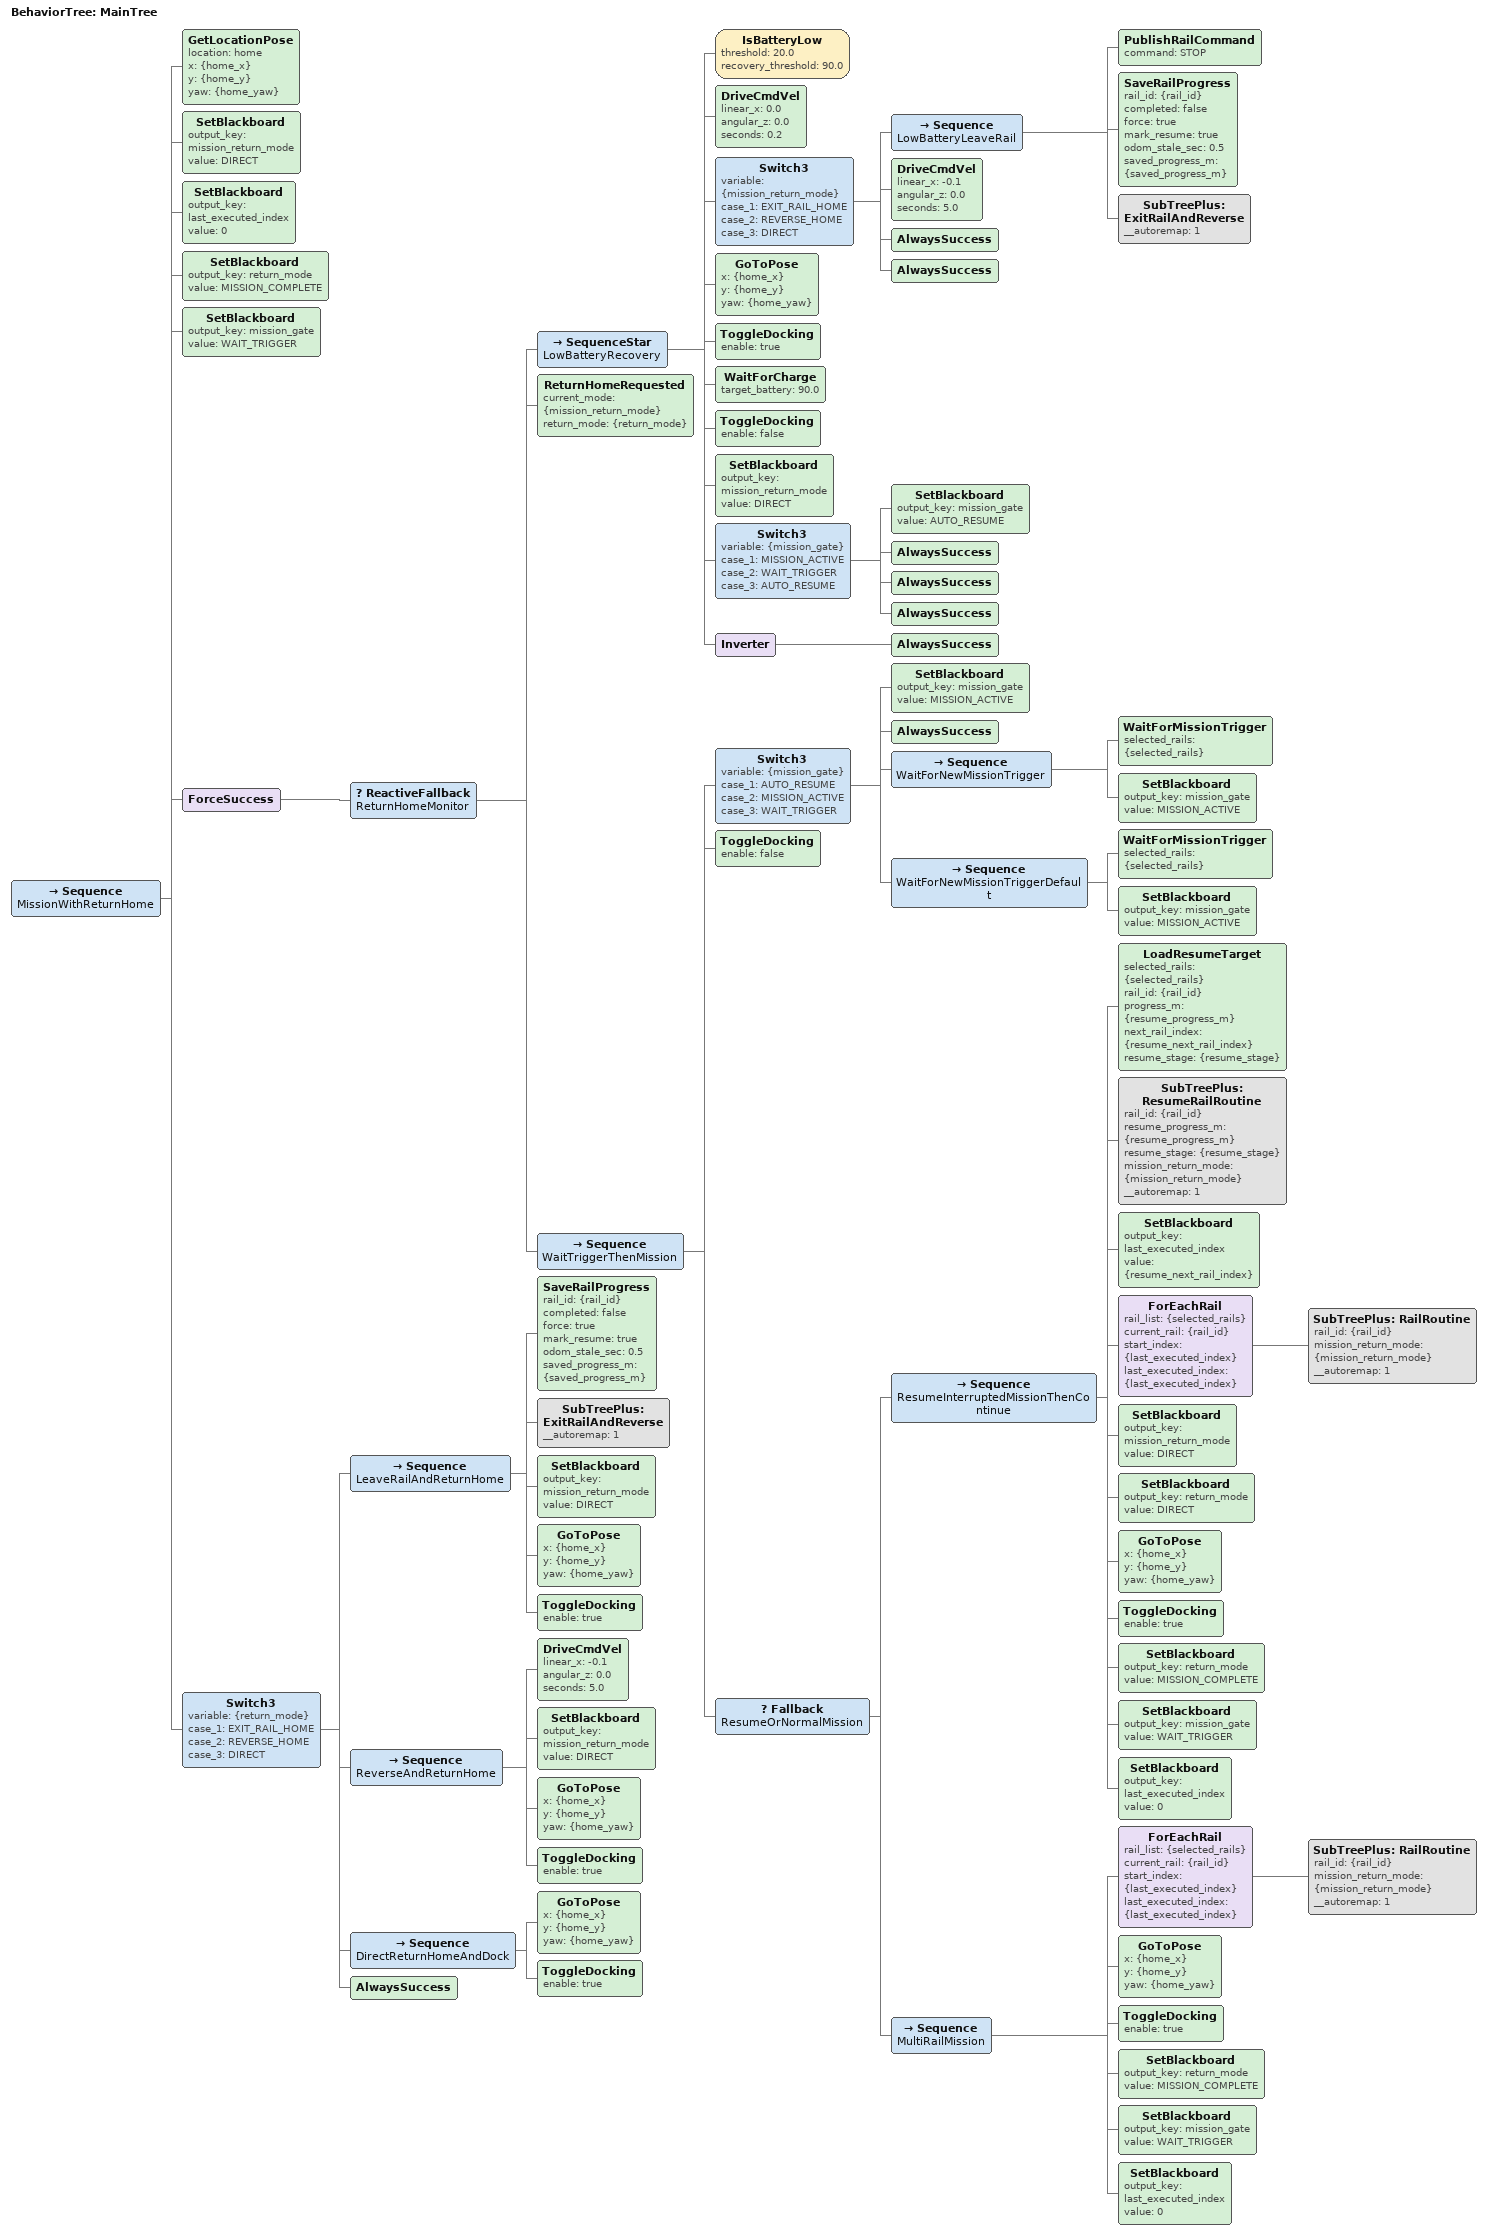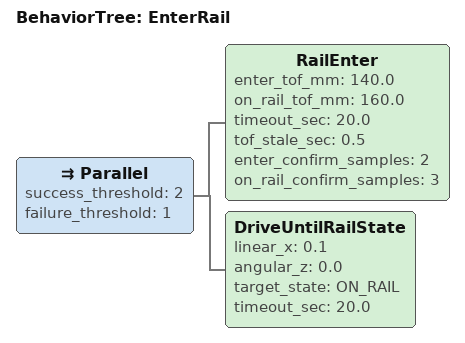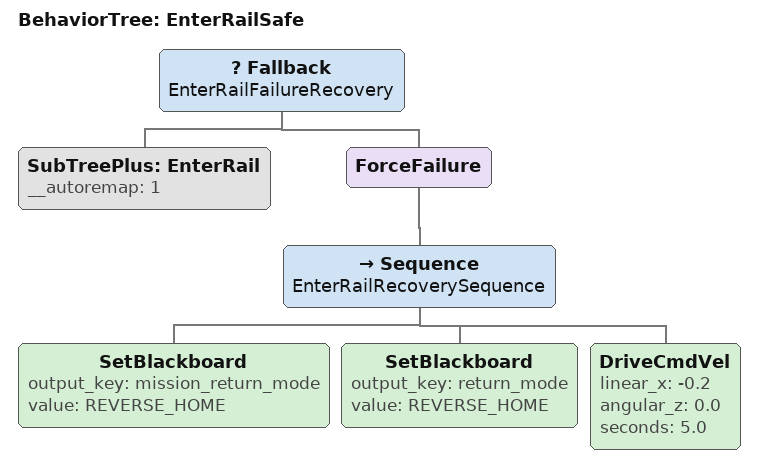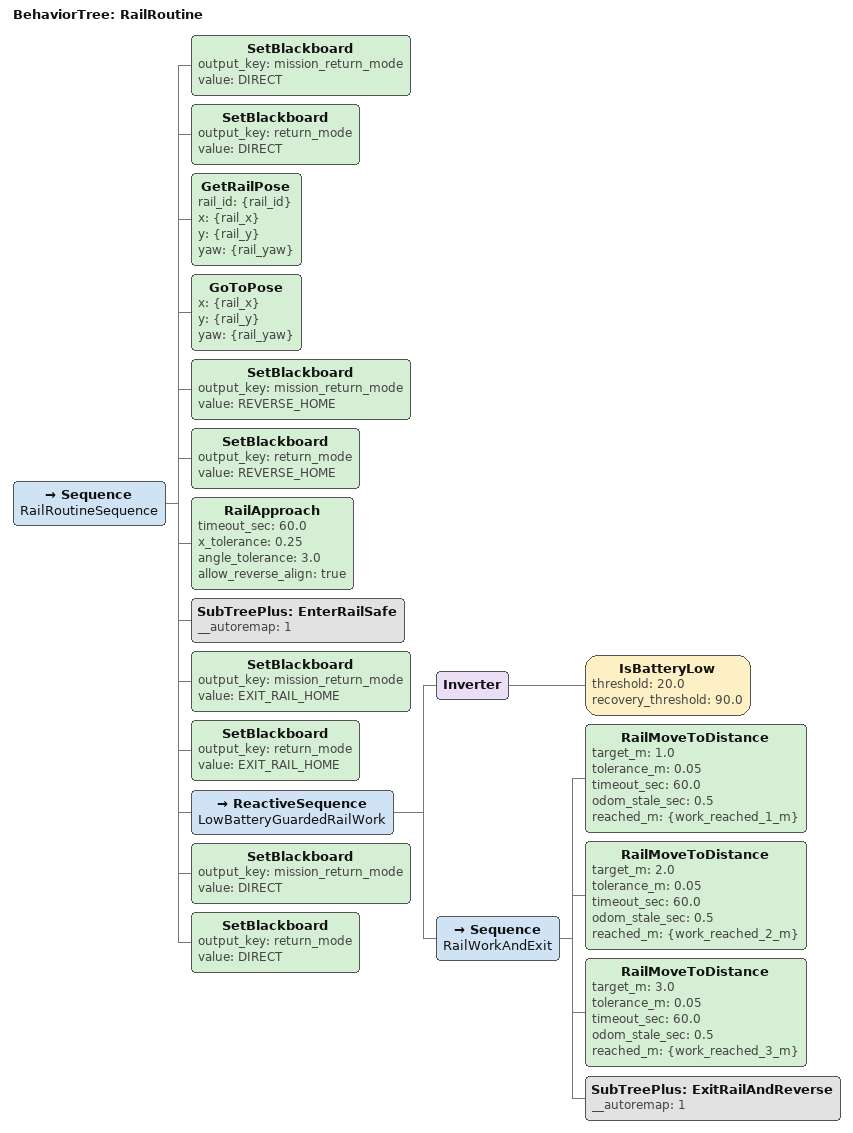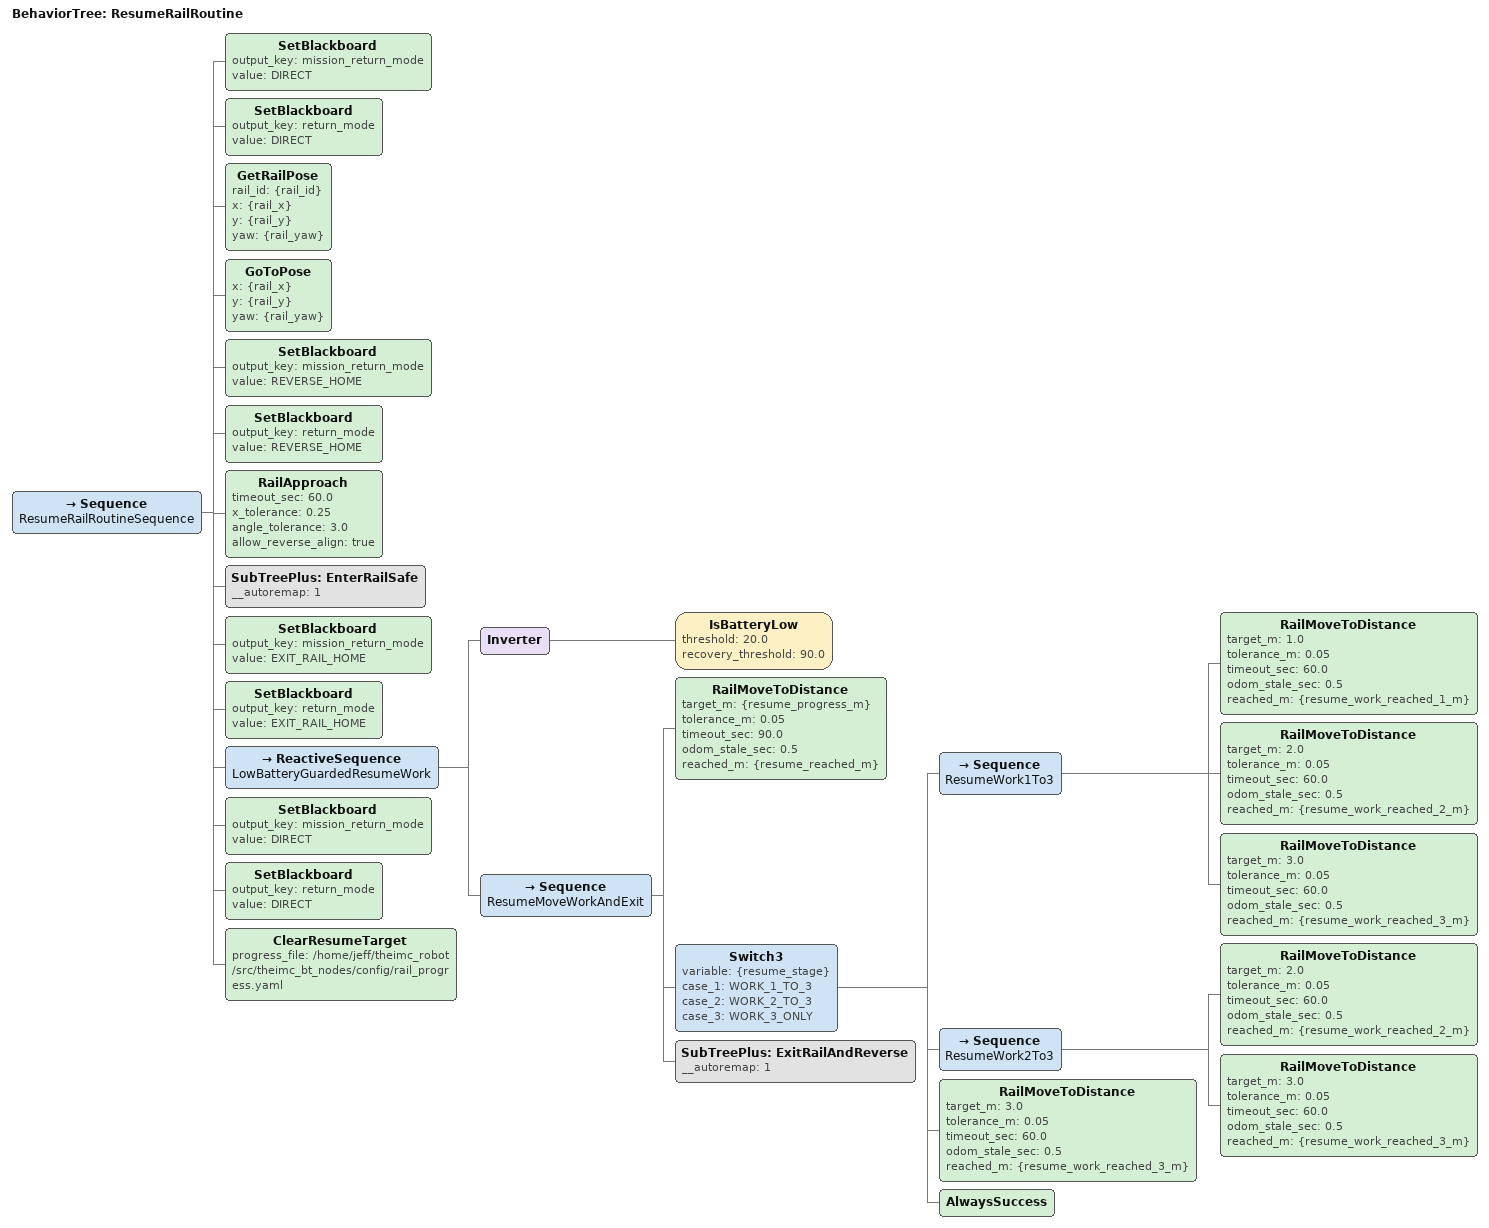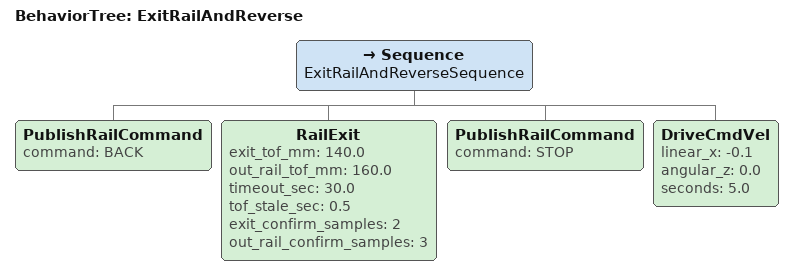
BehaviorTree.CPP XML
<root main_tree_to_execute="MainTree">

  <!-- MAIN                                                      -->
  <BehaviorTree ID="MainTree">
    <Sequence name="MissionWithReturnHome">

      <GetLocationPose
        location="home"
        x="{home_x}"
        y="{home_y}"
        yaw="{home_yaw}"/>

      <SetBlackboard output_key="mission_return_mode" value="DIRECT"/>
      <SetBlackboard output_key="last_executed_index" value="0"/>
      <SetBlackboard output_key="return_mode" value="MISSION_COMPLETE"/>
      <!-- Mission start/auto-resume gate -->
      <SetBlackboard output_key="mission_gate" value="WAIT_TRIGGER"/>

      <!--
        IMPORTANT:
        WaitForMissionTrigger is intentionally NOT placed here.
        /return_home must be monitored even before a mission starts.
      -->

      <ForceSuccess>
        <ReactiveFallback name="ReturnHomeMonitor">

          <!-- Priority 1: LOW BATTERY                           -->
          <SequenceStar name="LowBatteryRecovery">

            <!--
              SequenceStar(메모리 시퀀스)가 중요하다.
              저전력 복구가 시작된 뒤에는 충전 90%가 될 때까지
              IsBatteryLow를 매 tick 다시 검사하지 않고 현재 복구 단계부터 계속한다.
            -->
            <IsBatteryLow
              threshold="20.0"
              recovery_threshold="90.0"/>

            <DriveCmdVel
              linear_x="0.0"
              angular_z="0.0"
              seconds="0.2"/>

            <Switch3
              variable="{mission_return_mode}"
              case_1="EXIT_RAIL_HOME"
              case_2="REVERSE_HOME"
              case_3="DIRECT">

              <!-- 레일 위: 정확한 m 저장 -> 안전 탈출 -->
              <Sequence name="LowBatteryLeaveRail">

                <!-- halt 완료 후 STOP 상태를 다시 확정 -->
                <PublishRailCommand command="STOP"/>

                <SaveRailProgress
                  rail_id="{rail_id}"
                  completed="false"
                  force="true"
                  mark_resume="true"
                  odom_stale_sec="0.5"
                  saved_progress_m="{saved_progress_m}"/>

                <SubTreePlus
                  ID="ExitRailAndReverse"
                  __autoremap="1"/>

              </Sequence>

              <!-- RailApproach 등의 도중이면 차체만 뒤로 빠짐 -->
              <DriveCmdVel
                linear_x="-0.1"
                angular_z="0.0"
                seconds="5.0"/>

              <AlwaysSuccess/>
              <AlwaysSuccess/>

            </Switch3>

            <GoToPose
              x="{home_x}"
              y="{home_y}"
              yaw="{home_yaw}"/>

            <ToggleDocking enable="true"/>

            <WaitForCharge target_battery="90.0"/>

            <!-- 충전 완료 후 출발 전에 도킹 제어를 반드시 해제 -->
            <ToggleDocking enable="false"/>

            <SetBlackboard
              output_key="mission_return_mode"
              value="DIRECT"/>

            <!--
              저전력이 '실제 미션 중' 발생했다면 다음 mission branch에서
              WaitForMissionTrigger를 한 번 우회한다.
              미션 시작 전 충전이었다면 WAIT_TRIGGER를 그대로 유지한다.
            -->
            <Switch3
              variable="{mission_gate}"
              case_1="MISSION_ACTIVE"
              case_2="WAIT_TRIGGER"
              case_3="AUTO_RESUME">

              <SetBlackboard
                output_key="mission_gate"
                value="AUTO_RESUME"/>

              <AlwaysSuccess/>
              <AlwaysSuccess/>
              <AlwaysSuccess/>

            </Switch3>

            <!--
              ReactiveFallback의 다음 분기로 내려가게 한다.
              AUTO_RESUME 상태이면 아래 WaitTriggerThenMission에서
              외부 GUI trigger 없이 즉시 미션을 재개한다.
            -->
            <Inverter>
              <AlwaysSuccess/>
            </Inverter>

          </SequenceStar>

          <!-- Priority 2: MANUAL RETURN HOME                    -->
          <ReturnHomeRequested
            current_mode="{mission_return_mode}"
            return_mode="{return_mode}"/>

          <!-- Priority 3: WAIT TRIGGER -> RESUME / NORMAL MISSION -->
          <!-- /return_home remains reactive while waiting here.   -->
          <Sequence name="WaitTriggerThenMission">

            <!--
              정상 시작은 GUI trigger를 기다린다.
              충전 완료 AUTO_RESUME에서는 기존 selected_rails를 유지한 채
              trigger를 기다리지 않고 바로 미션으로 복귀한다.
            -->
            <Switch3
              variable="{mission_gate}"
              case_1="AUTO_RESUME"
              case_2="MISSION_ACTIVE"
              case_3="WAIT_TRIGGER">

              <!-- 충전 완료 자동 재개 -->
              <SetBlackboard
                output_key="mission_gate"
                value="MISSION_ACTIVE"/>

              <!-- 이미 활성 미션: gate 통과 -->
              <AlwaysSuccess/>

              <!-- 최초 정상 미션 시작 -->
              <Sequence name="WaitForNewMissionTrigger">
                <WaitForMissionTrigger selected_rails="{selected_rails}"/>
                <SetBlackboard
                  output_key="mission_gate"
                  value="MISSION_ACTIVE"/>
              </Sequence>

              <!-- 예상치 못한 값은 안전하게 새 trigger를 기다림 -->
              <Sequence name="WaitForNewMissionTriggerDefault">
                <WaitForMissionTrigger selected_rails="{selected_rails}"/>
                <SetBlackboard
                  output_key="mission_gate"
                  value="MISSION_ACTIVE"/>
              </Sequence>

            </Switch3>

            <!-- HOME에서 켜진 ArUco docking을 새 미션 시작 전에 반드시 해제 -->
            <ToggleDocking enable="false"/>
            <Fallback name="ResumeOrNormalMission">

              <!-- RESUME: interrupted rail -> HOME -->
              <Sequence name="ResumeInterruptedMissionThenContinue">

                <LoadResumeTarget
                  selected_rails="{selected_rails}"
                  rail_id="{rail_id}"
                  progress_m="{resume_progress_m}"
                  next_rail_index="{resume_next_rail_index}"
                  resume_stage="{resume_stage}"/>

                <!--
                  1) 중단됐던 Rail의 저장 위치로 복귀
                  2) 남은 작업 수행
                  3) RailExit + 차체 후진
                  4) Resume pending clear
                -->
                <SubTreePlus
                  ID="ResumeRailRoutine"
                  rail_id="{rail_id}"
                  resume_progress_m="{resume_progress_m}"
                  resume_stage="{resume_stage}"
                  mission_return_mode="{mission_return_mode}"
                  __autoremap="1"/>

                <SetBlackboard
                  output_key="last_executed_index"
                  value="{resume_next_rail_index}"/>

                <ForEachRail
                  rail_list="{selected_rails}"
                  current_rail="{rail_id}"
                  start_index="{last_executed_index}"
                  last_executed_index="{last_executed_index}">

                  <SubTreePlus
                    ID="RailRoutine"
                    rail_id="{rail_id}"
                    mission_return_mode="{mission_return_mode}"
                    __autoremap="1"/>

                </ForEachRail>

                <!--
                  위 ForEachRail이 SUCCESS가 되는 경우:
                  - 남은 Rail을 모두 수행했거나
                  - 애초에 다음 Rail이 하나도 없는 경우
                  둘 다 여기서 HOME으로 이동.
                -->
                <SetBlackboard
                  output_key="mission_return_mode"
                  value="DIRECT"/>

                <SetBlackboard
                  output_key="return_mode"
                  value="DIRECT"/>

                <GoToPose
                  x="{home_x}"
                  y="{home_y}"
                  yaw="{home_yaw}"/>

                <ToggleDocking enable="true"/>

                <SetBlackboard
                  output_key="return_mode"
                  value="MISSION_COMPLETE"/>

                <SetBlackboard
                  output_key="mission_gate"
                  value="WAIT_TRIGGER"/>

                <SetBlackboard
                  output_key="last_executed_index"
                  value="0"/>

              </Sequence>

              <!-- NORMAL: selected rails -> HOME  -->
              <Sequence name="MultiRailMission">

                <ForEachRail
                  rail_list="{selected_rails}"
                  current_rail="{rail_id}"
                  start_index="{last_executed_index}"
                  last_executed_index="{last_executed_index}">

                  <SubTreePlus
                    ID="RailRoutine"
                    rail_id="{rail_id}"
                    mission_return_mode="{mission_return_mode}"
                    __autoremap="1"/>

                </ForEachRail>

                <GoToPose
                  x="{home_x}"
                  y="{home_y}"
                  yaw="{home_yaw}"/>

                <ToggleDocking enable="true"/>

                <SetBlackboard
                  output_key="return_mode"
                  value="MISSION_COMPLETE"/>

                <SetBlackboard
                  output_key="mission_gate"
                  value="WAIT_TRIGGER"/>

                <SetBlackboard
                  output_key="last_executed_index"
                  value="0"/>

              </Sequence>

            </Fallback>

          </Sequence>

        </ReactiveFallback>
      </ForceSuccess>

      <!-- ReturnHomeRequested result handler                    -->
      <Switch3
        variable="{return_mode}"
        case_1="EXIT_RAIL_HOME"
        case_2="REVERSE_HOME"
        case_3="DIRECT">

        <!-- ON_RAIL / WORKING에서 수동 중단 -->
        <Sequence name="LeaveRailAndReturnHome">

          <!-- BACK 전에 정확한 중단 위치 저장 -->
          <SaveRailProgress
            rail_id="{rail_id}"
            completed="false"
            force="true"
            mark_resume="true"
            odom_stale_sec="0.5"
            saved_progress_m="{saved_progress_m}"/>

          <SubTreePlus
            ID="ExitRailAndReverse"
            __autoremap="1"/>

          <SetBlackboard
            output_key="mission_return_mode"
            value="DIRECT"/>

          <GoToPose
            x="{home_x}"
            y="{home_y}"
            yaw="{home_yaw}"/>

          <ToggleDocking enable="true"/>

        </Sequence>

        <!-- RailApproach 중 취소 -->
        <Sequence name="ReverseAndReturnHome">

          <DriveCmdVel
            linear_x="-0.1"
            angular_z="0.0"
            seconds="5.0"/>

          <SetBlackboard
            output_key="mission_return_mode"
            value="DIRECT"/>

          <GoToPose
            x="{home_x}"
            y="{home_y}"
            yaw="{home_yaw}"/>

          <ToggleDocking enable="true"/>

        </Sequence>

        <!-- DIRECT -->
        <Sequence name="DirectReturnHomeAndDock">

          <GoToPose
            x="{home_x}"
            y="{home_y}"
            yaw="{home_yaw}"/>

          <ToggleDocking enable="true"/>

        </Sequence>

        <!-- MISSION_COMPLETE/default -->
        <AlwaysSuccess/>

      </Switch3>

    </Sequence>
  </BehaviorTree>

  <!-- COMMON ENTRY                                              -->
  <!-- Timeout policy: Enter/Exit 20s, Work 60s, Resume seek 90s -->
  <!-- RailEnter = TOF state only                                -->
  <!-- DriveUntilRailState = main wheel motion only              -->
  <BehaviorTree ID="EnterRail">
    <Parallel
      success_threshold="2"
      failure_threshold="1">

      <RailEnter
        enter_tof_mm="140.0"
        on_rail_tof_mm="160.0"
        timeout_sec="20.0"
        tof_stale_sec="0.5"
        enter_confirm_samples="2"
        on_rail_confirm_samples="3"/>

      <DriveUntilRailState
        linear_x="0.1"
        angular_z="0.0"
        target_state="ON_RAIL"
        timeout_sec="20.0"/>

    </Parallel>
  </BehaviorTree>

  <!-- SAFE ENTRY WRAPPER                                        -->
  <!-- EnterRail 실패 시 후진 복구 후 반드시 FAILURE 반환          -->
  <BehaviorTree ID="EnterRailSafe">
    <Fallback name="EnterRailFailureRecovery">

      <!-- 정상 진입 -->
      <SubTreePlus
        ID="EnterRail"
        __autoremap="1"/>

      <!-- 진입 실패 시 안전 후진 후에도 상위에는 FAILURE 유지 -->
      <ForceFailure>
        <Sequence name="EnterRailRecoverySequence">

          <SetBlackboard
            output_key="mission_return_mode"
            value="REVERSE_HOME"/>

          <SetBlackboard
            output_key="return_mode"
            value="REVERSE_HOME"/>

          <DriveCmdVel
            linear_x="-0.2"
            angular_z="0.0"
            seconds="5.0"/>

        </Sequence>
      </ForceFailure>

    </Fallback>
  </BehaviorTree>

  <!-- NORMAL RAIL ROUTINE                                       -->
  <BehaviorTree ID="RailRoutine">
    <Sequence name="RailRoutineSequence">

      <!-- 일반 이동 단계에서 실패하면 DIRECT HOME -->
      <SetBlackboard
        output_key="mission_return_mode"
        value="DIRECT"/>

      <SetBlackboard
        output_key="return_mode"
        value="DIRECT"/>

      <GetRailPose
        rail_id="{rail_id}"
        x="{rail_x}"
        y="{rail_y}"
        yaw="{rail_yaw}"/>

      <GoToPose
        x="{rail_x}"
        y="{rail_y}"
        yaw="{rail_yaw}"/>

      <!-- RailApproach / ENTERING 단계 실패 시 후진 후 HOME -->
      <SetBlackboard
        output_key="mission_return_mode"
        value="REVERSE_HOME"/>

      <SetBlackboard
        output_key="return_mode"
        value="REVERSE_HOME"/>

      <RailApproach
        timeout_sec="60.0"
        x_tolerance="0.25"
        angle_tolerance="3.0"
        allow_reverse_align="true"/>

      <!--
        아직 ON_RAIL이 아니므로 EnterRailSafe까지는 REVERSE_HOME 유지.
        EnterRailSafe가 성공해 ON_RAIL이 된 뒤 EXIT_RAIL_HOME으로 전환.
      -->
      <SubTreePlus
        ID="EnterRailSafe"
        __autoremap="1"/>

      <SetBlackboard
        output_key="mission_return_mode"
        value="EXIT_RAIL_HOME"/>

      <SetBlackboard
        output_key="return_mode"
        value="EXIT_RAIL_HOME"/>

      <!-- TEST WORKING ROUTINE + LOW BATTERY PREEMPT             -->
      <ReactiveSequence name="LowBatteryGuardedRailWork">

        <Inverter>
          <IsBatteryLow
            threshold="20.0"
            recovery_threshold="90.0"/>
        </Inverter>

        <Sequence name="RailWorkAndExit">

          <RailMoveToDistance
            target_m="1.0"
            tolerance_m="0.05"
            timeout_sec="60.0"
            odom_stale_sec="0.5"
            reached_m="{work_reached_1_m}"/>

          <RailMoveToDistance
            target_m="2.0"
            tolerance_m="0.05"
            timeout_sec="60.0"
            odom_stale_sec="0.5"
            reached_m="{work_reached_2_m}"/>

          <RailMoveToDistance
            target_m="3.0"
            tolerance_m="0.05"
            timeout_sec="60.0"
            odom_stale_sec="0.5"
            reached_m="{work_reached_3_m}"/>

          <!-- 모든 WORKING 목표 성공 후 공통 탈출 -->
          <SubTreePlus
            ID="ExitRailAndReverse"
            __autoremap="1"/>

        </Sequence>

      </ReactiveSequence>

      <!-- 정상 탈출 완료 후 DIRECT 상태로 복구 -->
      <SetBlackboard
        output_key="mission_return_mode"
        value="DIRECT"/>

      <SetBlackboard
        output_key="return_mode"
        value="DIRECT"/>

    </Sequence>
  </BehaviorTree>

  <!-- RESUME RAIL ROUTINE                                       -->
  <!-- 미션 수행 버튼 재클릭 -> 중단 Rail/m 복귀 -> 그 위치 STOP -->
  <BehaviorTree ID="ResumeRailRoutine">
    <Sequence name="ResumeRailRoutineSequence">

      <!-- Rail까지 이동하는 구간의 실패는 DIRECT HOME -->
      <SetBlackboard
        output_key="mission_return_mode"
        value="DIRECT"/>

      <SetBlackboard
        output_key="return_mode"
        value="DIRECT"/>

      <GetRailPose
        rail_id="{rail_id}"
        x="{rail_x}"
        y="{rail_y}"
        yaw="{rail_yaw}"/>

      <GoToPose
        x="{rail_x}"
        y="{rail_y}"
        yaw="{rail_yaw}"/>

      <!-- RailApproach / ENTERING 실패 시 후진 후 HOME -->
      <SetBlackboard
        output_key="mission_return_mode"
        value="REVERSE_HOME"/>

      <SetBlackboard
        output_key="return_mode"
        value="REVERSE_HOME"/>

      <RailApproach
        timeout_sec="60.0"
        x_tolerance="0.25"
        angle_tolerance="3.0"
        allow_reverse_align="true"/>

      <!-- ON_RAIL 성공 전까지 REVERSE_HOME 유지 -->
      <SubTreePlus
        ID="EnterRailSafe"
        __autoremap="1"/>

      <!-- ON_RAIL 이후 실패는 현재 위치 저장 후 안전 탈출 -->
      <SetBlackboard
        output_key="mission_return_mode"
        value="EXIT_RAIL_HOME"/>

      <SetBlackboard
        output_key="return_mode"
        value="EXIT_RAIL_HOME"/>

      <!--
        Resume 이동 중에도 저배터리가 다시 발생하면 즉시 STOP.
        중단 위치 복귀 단계와 남은 작업 모두 같은 guard 아래에 둔다.
      -->
      <ReactiveSequence name="LowBatteryGuardedResumeWork">

        <Inverter>
          <IsBatteryLow
            threshold="20.0"
            recovery_threshold="90.0"/>
        </Inverter>

        <Sequence name="ResumeMoveWorkAndExit">

          <!-- 먼저 정확한 중단 m까지 복귀 -->
          <RailMoveToDistance
            target_m="{resume_progress_m}"
            tolerance_m="0.05"
            timeout_sec="90.0"
            odom_stale_sec="0.5"
            reached_m="{resume_reached_m}"/>

          <!-- 저장 거리 기준으로 이미 끝난 WORK 지점은 건너뜀 -->
          <Switch3
            variable="{resume_stage}"
            case_1="WORK_1_TO_3"
            case_2="WORK_2_TO_3"
            case_3="WORK_3_ONLY">

            <Sequence name="ResumeWork1To3">
              <RailMoveToDistance target_m="1.0" tolerance_m="0.05" timeout_sec="60.0" odom_stale_sec="0.5" reached_m="{resume_work_reached_1_m}"/>
              <RailMoveToDistance target_m="2.0" tolerance_m="0.05" timeout_sec="60.0" odom_stale_sec="0.5" reached_m="{resume_work_reached_2_m}"/>
              <RailMoveToDistance target_m="3.0" tolerance_m="0.05" timeout_sec="60.0" odom_stale_sec="0.5" reached_m="{resume_work_reached_3_m}"/>
            </Sequence>

            <Sequence name="ResumeWork2To3">
              <RailMoveToDistance target_m="2.0" tolerance_m="0.05" timeout_sec="60.0" odom_stale_sec="0.5" reached_m="{resume_work_reached_2_m}"/>
              <RailMoveToDistance target_m="3.0" tolerance_m="0.05" timeout_sec="60.0" odom_stale_sec="0.5" reached_m="{resume_work_reached_3_m}"/>
            </Sequence>

            <RailMoveToDistance target_m="3.0" tolerance_m="0.05" timeout_sec="60.0" odom_stale_sec="0.5" reached_m="{resume_work_reached_3_m}"/>

            <!-- EXIT_ONLY: 3m 작업까지 이미 끝난 경우 -->
            <AlwaysSuccess/>

          </Switch3>

          <!-- 남은 WORKING 완료 후 공통 탈출 -->
          <SubTreePlus
            ID="ExitRailAndReverse"
            __autoremap="1"/>

        </Sequence>

      </ReactiveSequence>

      <!-- 정상 탈출 완료 후 DIRECT -->
      <SetBlackboard
        output_key="mission_return_mode"
        value="DIRECT"/>

      <SetBlackboard
        output_key="return_mode"
        value="DIRECT"/>

      <!-- 작업 + 탈출까지 성공한 뒤에만 Resume pending 제거 -->
      <ClearResumeTarget
        progress_file="/home/jeff/theimc_robot/src/theimc_bt_nodes/config/rail_progress.yaml"/>

    </Sequence>
  </BehaviorTree>

  <!-- COMMON EXIT                                               -->
  <BehaviorTree ID="ExitRailAndReverse">
    <Sequence name="ExitRailAndReverseSequence">

      <PublishRailCommand command="BACK"/>

      <RailExit
        exit_tof_mm="140.0"
        out_rail_tof_mm="160.0"
        timeout_sec="30.0"
        tof_stale_sec="0.5"
        exit_confirm_samples="2"
        out_rail_confirm_samples="3"/>

      <PublishRailCommand command="STOP"/>

      <!-- OUT_RAIL 이후 차체 -0.1 m/s로 5초 후진 -->
      <DriveCmdVel
        linear_x="-0.1"
        angular_z="0.0"
        seconds="5.0"/>

    </Sequence>
  </BehaviorTree>

</root>
